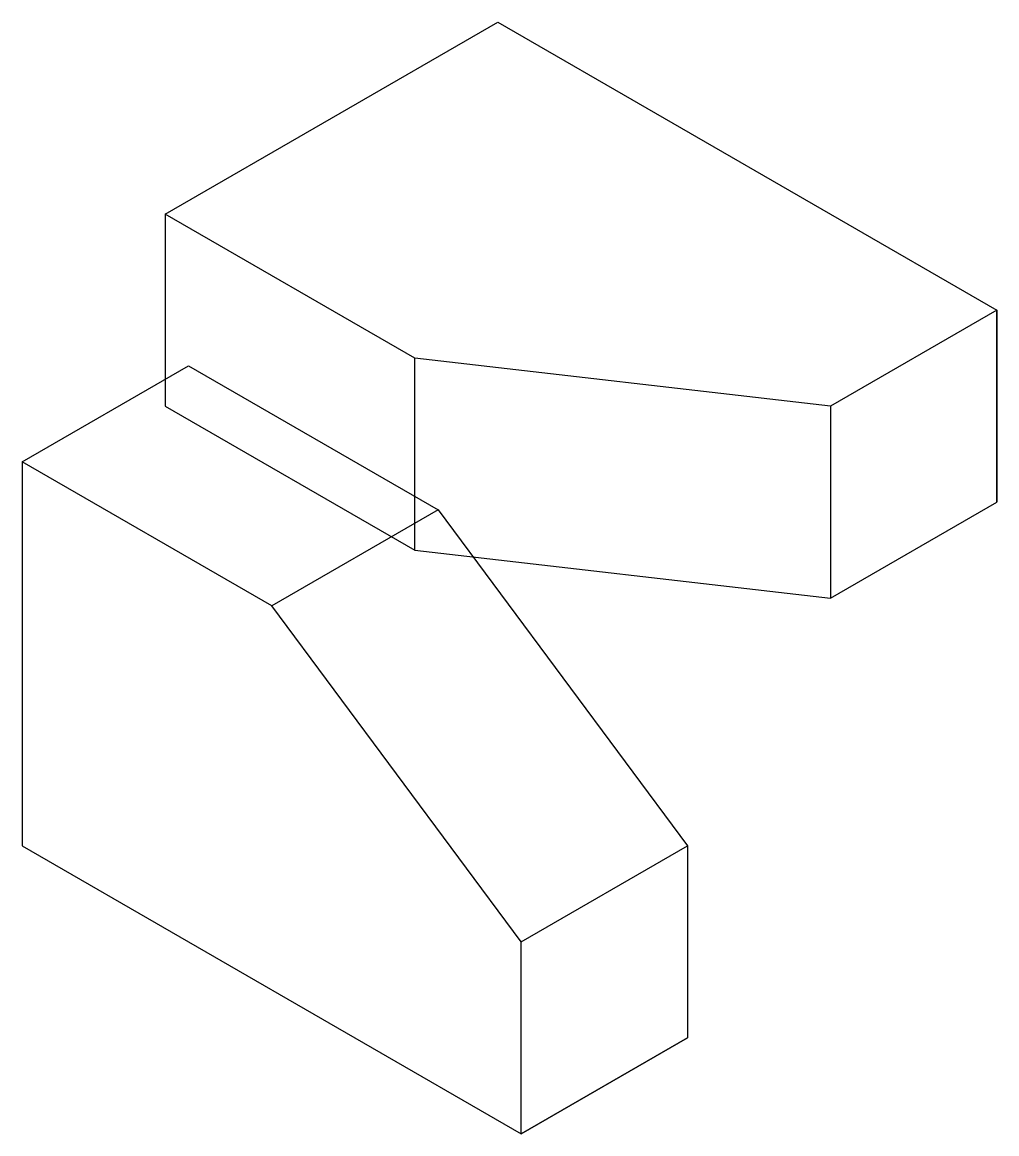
# Model space of a CAD drawing. Header units: inches. Extents: x 36.3 to 46.4, y 29.1 to 40.7.
import ezdxf

# ---------------------------------------------------------------- set-up
doc = ezdxf.new("R2010")
doc.units = ezdxf.units.IN
doc.header["$MEASUREMENT"] = 0

msp = doc.modelspace()

# ---------------------------------------------------------------- linework, layer by layer
for p, q in [((37.763, 38.712), (41.227, 40.712)), ((41.227, 40.712), (46.423, 37.712)), ((37.763, 38.712), (37.763, 36.712)), ((40.361, 37.212), (37.763, 38.712)), ((46.423, 37.712), (44.691, 36.712)), ((46.423, 35.712), (46.423, 37.712)), ((46.423, 37.712), (46.423, 35.712)), ((40.361, 35.212), (40.361, 37.212)), ((44.691, 36.712), (40.361, 37.212)), ((36.273, 36.131), (38.006, 37.131)), ((38.006, 37.131), (40.604, 35.631)), ((37.763, 36.712), (40.361, 35.212)), ((44.691, 36.712), (44.691, 34.712)), ((38.872, 34.631), (36.273, 36.131)), ((36.273, 36.131), (36.273, 32.131)), ((44.691, 34.712), (46.423, 35.712)), ((40.604, 35.631), (38.872, 34.631)), ((40.604, 35.631), (43.202, 32.131)), ((40.361, 35.212), (44.691, 34.712)), ((41.47, 31.131), (38.872, 34.631)), ((44.691, 34.712), (44.691, 34.712)), ((36.273, 32.131), (41.47, 29.131)), ((41.47, 31.131), (43.202, 32.131)), ((43.202, 32.131), (43.202, 30.131)), ((43.202, 32.131), (43.202, 32.131)), ((41.47, 29.131), (41.47, 31.131)), ((43.202, 30.131), (41.47, 29.131)), ((41.47, 29.131), (43.202, 30.131))]:
    msp.add_line(p, q)

doc.saveas('drawing.dxf')
